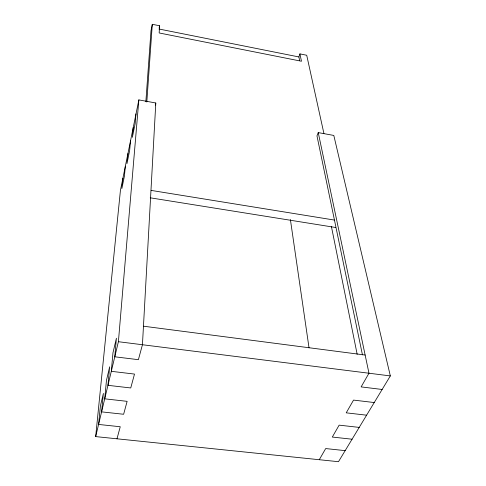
<?xml version="1.0" encoding="UTF-8"?>
<svg xmlns="http://www.w3.org/2000/svg" width="486" height="486" viewBox="0 0 486 486"><rect width="100%" height="100%" fill="white"/><g stroke="black" fill="none" stroke-linecap="round" stroke-linejoin="round"><path stroke-width="0.73" d="M145.861 101.702L150.994 30.776L152.3 24.3L159.572 25.758L159.165 32.963L301.466 61.248L299.941 53.891L306.715 55.252L323.931 133.571M362.459 354.883L316.969 135.873L318.239 132.599L333.809 135.442L390.331 375.915L338.481 461.7L95.669 436.598L120.431 190.36L138.856 99.897L155.799 102.989L142.441 344.738L138.395 359.683L114.787 356.797L116.409 338.232L112.971 352.781L111.306 371.322L134.501 374.08L130.746 387.956L107.953 385.325L109.66 366.815L106.464 380.356L104.715 398.83L127.125 401.345L123.626 414.266L101.592 411.861L103.378 393.435L100.395 406.071L98.579 424.442L120.255 426.744L116.986 438.803M146.808 101.981L152.3 24.3M95.669 436.598L118.402 341.713L138.856 99.897M136.013 113.858L135.157 123.608L132.356 137.289L133.243 127.447M130.546 140.685L129.628 150.605L126.974 163.575L127.921 153.582M125.358 166.151L124.386 176.211L121.865 188.525L122.867 178.411M159.165 27.702L159.572 25.758M155.338 105.085L155.799 102.989M299.643 60.635L298.89 56.947L299.941 53.891M319.278 459.713L325.687 448.566L345.163 450.637M352.071 439.21L332.303 437.054L339.143 425.147L359.209 427.401M366.596 415.19L346.22 412.833L353.541 400.093L374.232 402.548M382.142 389.468L361.122 386.899L368.977 373.23L318.239 132.599M118.402 341.713L390.331 375.915M143.467 326.197L365.144 355.035M150.253 197.808L335.729 227.503M151.14 190.409L334.283 220.049M158.892 28.996L298.89 56.947M331.385 226.379L357.161 354.27M290.397 219.575L309.029 347.848"/></g></svg>
